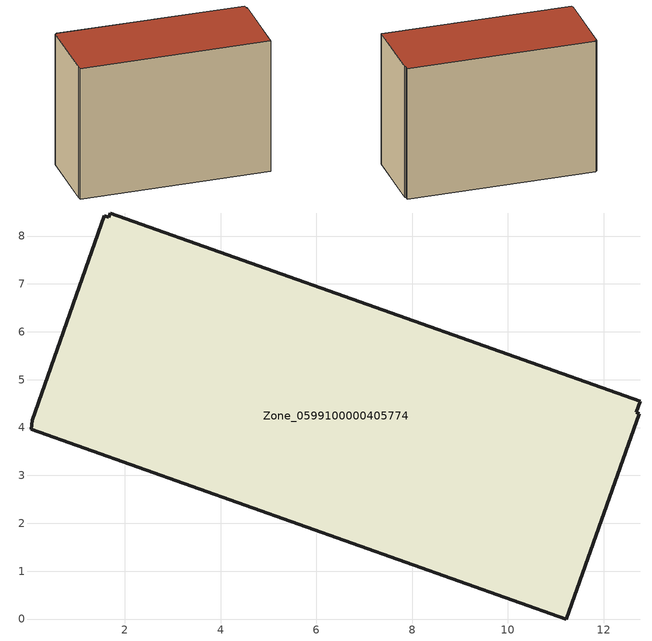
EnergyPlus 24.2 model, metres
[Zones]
Zone_0599100000405774
 floor ground (C_G): 1.69,8.48 12.77,4.55 12.68,4.32 12.75,4.29 11.23,0 0.04,3.96 0.06,4.15 1.57,8.42 1.66,8.39 z0.52
 wall outside (C_F): 0.04,3.96 11.23,0 12.75,4.29 12.68,4.32 12.77,4.55 1.69,8.48 1.66,8.39 1.57,8.42 0.06,4.15 0.04,3.96 z0.52:9.21
 roof outside (C_R): 12.77,4.55 1.69,8.48 1.66,8.39 1.57,8.42 0.06,4.15 0.04,3.96 11.23,0 12.75,4.29 12.68,4.32 z9.21
[BUILDING]
Pand.0599100000405774: North Axis=0; Terrain=City; Loads Convergence Tolerance Value=0.04; Temperature Convergence Tolerance Value=0.4; Solar Distribution=FullExterior; Maximum Number of Warmup Days=25; Minimum Number of Warmup Days=1
[Site:Location]
Rotterdam.The.Hague.AP_ZH_NLD Design_Conditions: Latitude=51.96; Longitude=4.45; Time Zone=1; Elevation=-4.5
[SITE:GROUNDTEMPERATURE:BUILDINGSURFACE]
18, 18, 18, 18, 18, 18, 18, 18, 18, 18, 18, 18
[MATERIAL] Thermal Absorptance=0.9; Solar Absorptance=0.7; Visible Absorptance=0.7
Name | Roughness | Thickness | Conductivity | Density | Specific Heat
G.TC.1992-2005 | MediumSmooth | 0.15 | 0.06 | 540 | 1210
F.TC.1992-2005 | Rough | 0.3 | 0.12 | 1920 | 840
R.TC.1992-2005 | MediumRough | 0.2 | 0.08 | 1500 | 1000
[CONSTRUCTION]
C_G: G.TC.1992-2005
C_F: F.TC.1992-2005
C_R: R.TC.1992-2005
[ZONE]
Zone_0599100000405774: Type=1; Multiplier=1; Ceiling Height=Autocalculate; Volume=Autocalculate; Floor Area=autocalculate; Part of Total Floor Area=Yes
[ZONEINFILTRATION:DESIGNFLOWRATE]
Infil_Zone_0599100000405774: Zone or ZoneList or Space or SpaceList=Zone_0599100000405774; Schedule=AlwaysOn; Design Flow Rate Calculation Method=Flow/Area; Flow Rate per Floor Area=0.0015; Constant Term Coefficient=1; Temperature Term Coefficient=0; Velocity Term Coefficient=0; Velocity Squared Term Coefficient=0
[HVACTEMPLATE:ZONE:IDEALLOADSAIRSYSTEM]
Zone_0599100000405774: Maximum Heating Supply Air Temperature=50; Minimum Cooling Supply Air Temperature=13; Maximum Heating Supply Air Humidity Ratio=0.0156; Minimum Cooling Supply Air Humidity Ratio=0.0077; Heating Limit=NoLimit; Cooling Limit=NoLimit; Dehumidification Control Type=ConstantSensibleHeatRatio; Cooling Sensible Heat Ratio=0.7; Dehumidification Setpoint=60; Humidification Control Type=None; Humidification Setpoint=30; Outdoor Air Method=None; Outdoor Air Flow Rate per Person=0.00944; Outdoor Air Flow Rate per Zone Floor Area=0; Outdoor Air Flow Rate per Zone=0; Demand Controlled Ventilation Type=None; Outdoor Air Economizer Type=NoEconomizer; Heat Recovery Type=None; Sensible Heat Recovery Effectiveness=0.7; Latent Heat Recovery Effectiveness=0.65
[ZONECONTROL:THERMOSTAT]
ThermostatControl_Zone_0599100000405774: Zone or ZoneList=Zone_0599100000405774; Control Type Schedule=DualSetpointControlType; Control 1=Thermostat_Zone_0599100000405774; Temperature Difference Between Cutout And Setpoint=0
[THERMOSTATSETPOINT:DUALSETPOINT]
Thermostat_Zone_0599100000405774: Heating Setpoint Temperature Schedule=HeatingSetpoint_Zone_0599100000405774; Cooling Setpoint Temperature Schedule=CoolingSetpoint_Zone_0599100000405774
[SCHEDULE:COMPACT]
HeatingSetpoint_Zone_0599100000405774: Through: 12/31, For: AllDays, Until: 24:00, 21
CoolingSetpoint_Zone_0599100000405774: Through: 12/31, For: AllDays, Until: 24:00, 24
DualSetpointControlType: Through: 12/31, For: AllDays, Until: 24:00, 4
AlwaysOn: Through: 12/31, For: AllDays, Until: 24:00, 1
